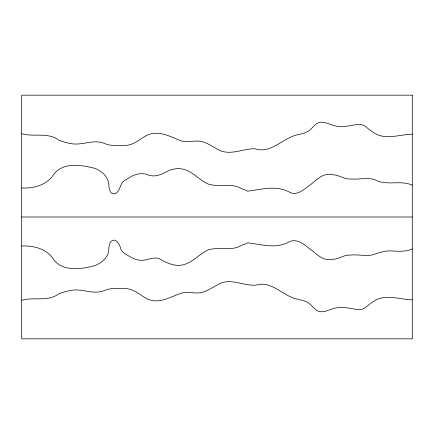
<?xml version="1.0" encoding="UTF-8"?>
<svg xmlns="http://www.w3.org/2000/svg" width="434" height="434" viewBox="0 0 434 434"><rect width="100%" height="100%" fill="white"/><g stroke="black" fill="none" stroke-linecap="round" stroke-linejoin="round"><path stroke-width="0.65" d="M412.3 248.834C406.153 251.872 399.199 251.291 392.575 251.026C385.685 250.272 379.202 252.534 372.882 254.791C365.357 256.537 357.67 254.134 350.064 255.105C343.766 254.59 338.862 259.418 332.726 259.266C322.093 261.783 316.218 252.984 308.379 247.809C302.558 242.959 294.865 237.637 287.514 242.72C274.635 248.953 260.736 244.228 247.461 242.807L245.752 243.957L243.875 244.261L240.523 245.894C230.508 251.351 218.557 246.452 208.043 250C199.163 254.004 192.788 262.554 182.958 264.87C175.526 266.655 168.056 263.525 161.654 260.004C156.457 256.087 150.468 258.93 144.907 260.004C139.455 261.192 133.775 259.131 129.207 256.239C126.066 254.405 122.459 252.794 120.902 249.252C119.936 245.66 118.466 241.83 114.869 240.116C106.58 240.138 110.41 250.971 107.057 255.772C104.496 260.384 100.01 263.422 95.301 265.516C81.961 269.069 63.793 272.123 53.952 260.009L53.946 260.004C47.328 249.035 33.798 245.313 21.7 246.035M21.7 300.285C33.988 296.661 48.141 302.156 58.986 293.704C65.409 291.491 72.147 289.364 79.037 290.058C86.187 290.671 93.332 293.205 100.536 291.691A30.857 30.857 0 0 0 105.554 290.102C111.939 287.617 118.938 288.55 125.621 288.594C134.041 288.892 140.084 295.163 147.121 298.825C159.972 304.831 171.077 296.01 182.958 292.733C189.403 291.366 196.032 294.236 202.374 292.256C207.729 290.84 212.231 287.503 217.136 285.084C229.624 276.789 243.148 286.375 256.299 285.084C272.156 280.435 283.152 296.531 297.626 299.21C301.342 300.035 305.113 300.849 308.379 302.889C312.344 305.357 314.498 310.109 319.131 311.552C325.435 312.865 330.92 308.411 337.044 307.766C344.298 306.502 351.415 308.845 358.549 309.664C364.62 310.136 368.108 304.527 372.882 301.88C384.632 293.216 399.188 299.563 412.3 299.818M412.3 134.182C399.188 134.437 384.632 140.784 372.882 132.12C368.108 129.473 364.62 123.864 358.549 124.336C351.415 125.155 344.298 127.498 337.044 126.234C330.92 125.589 325.435 121.135 319.131 122.448C314.498 123.891 312.344 128.643 308.379 131.111C305.113 133.151 301.342 133.965 297.626 134.79C282.691 137.73 271.358 154.287 254.818 148.721C241.499 148.721 228.468 157.01 215.834 148.292C211.141 145.629 206.508 142.672 201.197 141.424C194.361 140.073 187.238 143.041 180.463 140.654C169.575 136.227 157.547 129.462 145.84 135.864C139.39 139.629 133.444 145.13 125.545 145.406C118.889 145.466 111.918 146.35 105.554 143.898A30.857 30.857 0 0 0 100.536 142.309C92.55 140.643 84.706 143.909 76.742 144.045C70.623 144.197 64.704 142.249 58.986 140.296C48.141 131.844 33.988 137.339 21.7 133.715M21.7 217L412.3 217M21.7 187.965C33.803 188.692 47.339 184.965 53.952 173.991C63.793 161.877 81.961 164.931 95.301 168.484C100.466 170.822 105.706 174.316 107.703 179.898C109.965 184.374 107.263 194.199 114.869 193.884C119.486 191.931 119.713 186.598 122.035 182.893C123.864 180.316 126.956 179.285 129.484 177.582C134.529 174.305 140.893 172.661 146.8 174.322C154.412 178.081 161.312 174.555 168.132 170.904C173.074 168.772 178.716 167.822 183.956 169.412C193.282 172.021 199.45 180.148 208.043 184C218.557 187.548 230.508 182.649 240.523 188.106L243.875 189.739L245.752 190.043L247.461 191.193C261.235 189.533 275.812 184.965 289.022 191.915C297.035 196.819 304.174 188.785 310.478 184.748C317.091 179.421 323.341 172.499 332.726 174.734C339.231 174.81 344.607 179.719 351.383 178.982C359.092 179.676 366.92 177.311 374.499 179.546C386.222 186.343 400.316 179.676 412.3 185.166M412.3 95.16L21.7 95.16L21.7 338.84L412.3 338.84L412.3 95.16"/></g></svg>
